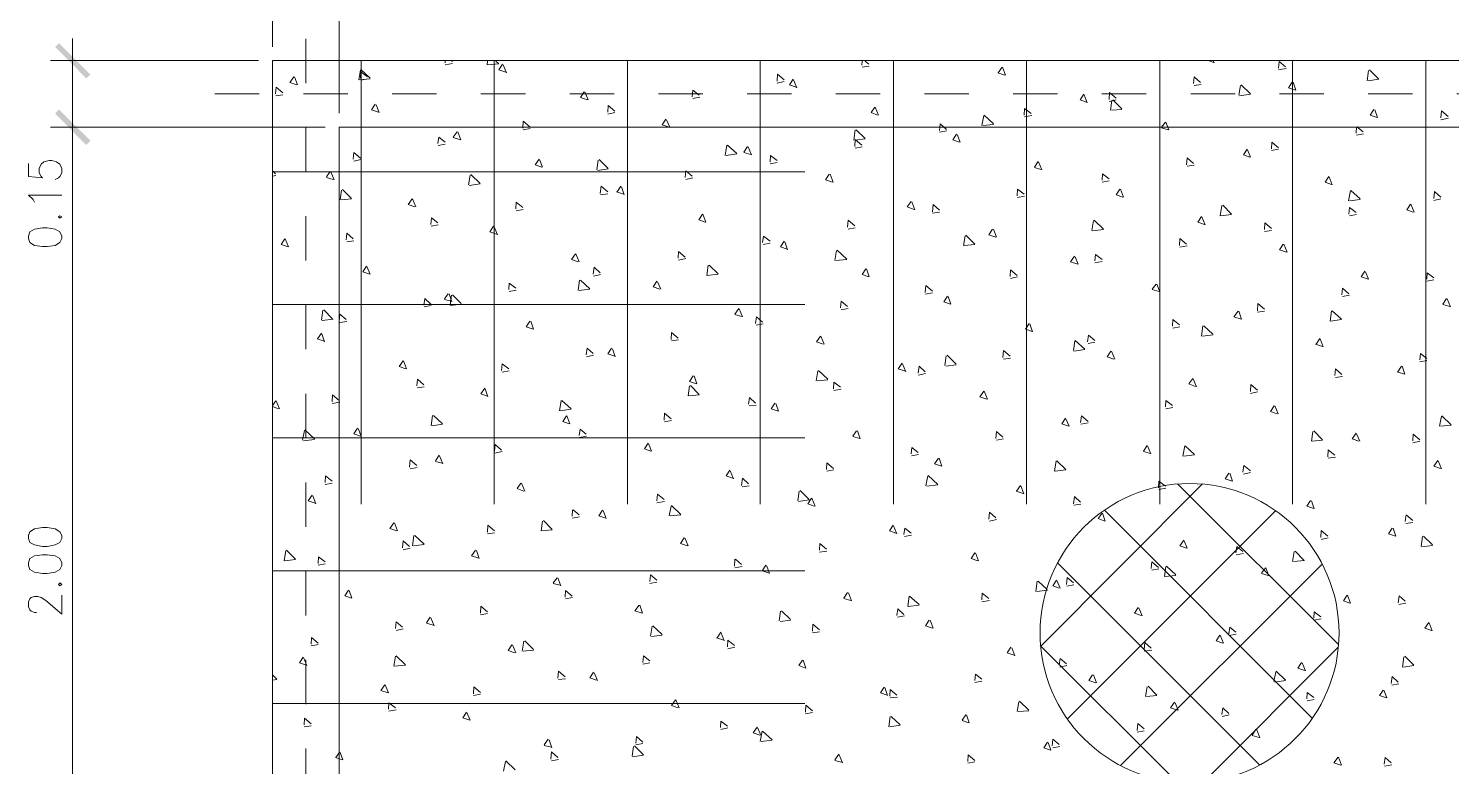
# Model space of a CAD drawing. Header units: metres. Extents: x -0.3 to 26.7, y -6.4 to 6.5.
# Drawn here: x 20.277 to 23.486, y 3.213 to 4.877 of the extents above; entities that cross this region are included whole.
import ezdxf

# ---------------------------------------------------------------- set-up
doc = ezdxf.new("R2010")
doc.units = ezdxf.units.M
doc.linetypes.add('IMPORT-PDF_IMPORT', pattern=[1, 0.8, -0.2])
doc.layers.add('00', color=250, linetype='Continuous')
doc.layers.add('CUARTO DE BOMBAS_dwg _2_', color=8, linetype='Continuous', lineweight=9, true_color=0x767676)
doc.layers.add('PDF_Geometry', color=7, linetype='Continuous', lineweight=9)
doc.layers.add('PDF_Solid Fills', color=7, linetype='Continuous', lineweight=9)

# ---------------------------------------------------------------- blocks, each defined once
blk = doc.blocks.new('CUARTO DE BOMBAS_dwg _2_-1318126-Leyenda 2')
at = {"layer": 'PDF_Solid Fills'}
for points in [[(136.3, 190.58), (136.68, 190.91), (133.84, 193.75), (133.5, 193.41)], [(136.3, 184.56), (136.68, 184.95), (133.84, 187.78), (133.5, 187.4)]]:
    blk.add_hatch(color=256, dxfattribs=at).paths.add_polyline_path(points)
at = {"layer": 'PDF_Geometry', "linetype": 'IMPORT-PDF_IMPORT'}
for p, q in [((156.11, 94.14), (156.11, 261.82)), ((147.9, 189.18), (388.1, 189.18))]:
    blk.add_line(p, q, dxfattribs=at)
at = {"layer": 'PDF_Geometry'}
for p, q in [((161.02, 191.34), (160.89, 190.45)), ((161.06, 191.38), (161.91, 190.58)), ((168.68, 192.14), (168.68, 191.97)), ((168.68, 191.8), (169.32, 191.93)), ((169.23, 192.14), (169.32, 192.1)), ((172.49, 192.14), (172.45, 191.8)), ((172.53, 191.8), (173.51, 191.89)), ((173.25, 192.14), (173.47, 191.93)), ((173.89, 191.8), (174.19, 191.08)), ((206.27, 192.14), (206.23, 191.76)), ((206.27, 191.59), (206.91, 191.68)), ((206.53, 192.14), (206.87, 191.85)), ((218.89, 191.59), (218.55, 191.08)), ((218.93, 191.59), (219.19, 190.87)), ((237.47, 192.18), (237.98, 192.01)), ((237.94, 192.18), (238.02, 191.97)), ((243.82, 191.34), (244.5, 191.46)), ((251.95, 191.3), (251.83, 190.36)), ((252.04, 191.34), (252.84, 190.53)), ((155.09, 190.7), (155.35, 189.98)), ((160.93, 190.45), (161.91, 190.53)), ((161.06, 190.41), (161.7, 190.53)), ((198.61, 190.15), (199.25, 190.28)), ((200.09, 190.45), (200.39, 189.73)), ((218.51, 191.08), (219.14, 190.87)), ((236.2, 189.94), (236.84, 190.03)), ((240.4, 189.94), (240.23, 189.05)), ((240.44, 189.98), (241.28, 189.18)), ((245.14, 190.24), (245.39, 189.52)), ((251.91, 190.36), (252.88, 190.49)), ((153.4, 189.01), (154.03, 189.09)), ((181.26, 189.35), (181.55, 188.63)), ((190.99, 188.76), (191.63, 188.88)), ((226.3, 189.09), (226.55, 188.37)), ((240.31, 189.01), (241.28, 189.14)), ((162.46, 188.2), (162.71, 187.49)), ((183.33, 187.36), (183.96, 187.49)), ((207.46, 187.99), (207.76, 187.27)), ((228.54, 188.5), (229.18, 188.63)), ((228.8, 188.59), (228.67, 187.7)), ((228.75, 187.7), (229.68, 187.78)), ((228.88, 188.63), (229.68, 187.82)), ((252.5, 187.74), (252.76, 187.06)), ((188.62, 186.85), (188.92, 186.17)), ((217.24, 187.23), (217.07, 186.34)), ((217.15, 186.34), (218.13, 186.43)), ((217.28, 187.27), (218.13, 186.47)), ((220.92, 187.1), (221.56, 187.23)), ((233.62, 186.64), (233.28, 186.17)), ((233.28, 186.13), (233.88, 185.92)), ((233.66, 186.64), (233.92, 185.92)), ((250.85, 186.22), (250.81, 185.62)), ((250.89, 186.22), (251.44, 185.75)), ((258.47, 186.85), (259.15, 186.98)), ((169.74, 185.75), (169.4, 185.28)), ((169.4, 185.24), (170.04, 185.03)), ((169.82, 185.75), (170.08, 185.03)), ((175.71, 185.92), (176.34, 186.05)), ((205.64, 185.92), (205.51, 184.99)), ((205.6, 184.99), (206.53, 185.11)), ((205.72, 185.92), (206.53, 185.16)), ((213.26, 185.71), (213.89, 185.83)), ((214.83, 185.5), (215.12, 184.82)), ((250.85, 185.45), (251.49, 185.58)), ((168.05, 184.52), (168.68, 184.65)), ((194.08, 184.56), (193.91, 183.63)), ((194, 183.63), (194.97, 183.76)), ((194.12, 184.56), (194.97, 183.8)), ((195.94, 184.44), (195.61, 183.93)), ((195.61, 183.89), (196.24, 183.72)), ((195.99, 184.39), (196.28, 183.68)), ((205.64, 184.27), (206.27, 184.39)), ((241.03, 184.14), (241.28, 183.46)), ((243.19, 184.06), (243.82, 184.18)), ((153.1, 182.24), (153.36, 181.98)), ((160.43, 183.12), (161.06, 183.25)), ((177.19, 183.25), (177.45, 182.57)), ((182.48, 183.21), (182.36, 182.32)), ((182.44, 182.28), (183.37, 182.41)), ((182.57, 183.25), (183.37, 182.45)), ((197.98, 182.87), (198.61, 183)), ((222.15, 183.08), (221.81, 182.57)), ((221.81, 182.53), (222.4, 182.36)), ((222.19, 183.04), (222.49, 182.32)), ((235.57, 182.66), (236.2, 182.74)), ((153.1, 181.77), (153.4, 181.81)), ((158.31, 182.19), (157.97, 181.69)), ((157.97, 181.64), (158.56, 181.47)), ((158.35, 182.15), (158.65, 181.43)), ((170.93, 181.85), (170.76, 180.97)), ((170.84, 180.92), (171.81, 181.05)), ((170.97, 181.9), (171.81, 181.09)), ((190.36, 181.47), (190.99, 181.6)), ((203.4, 181.94), (203.65, 181.22)), ((227.91, 181.22), (228.54, 181.35)), ((248.4, 181.69), (248.65, 180.97)), ((159.33, 180.5), (159.2, 179.61)), ((159.28, 179.61), (160.22, 179.7)), ((159.41, 180.54), (160.22, 179.74)), ((165.72, 179.7), (166.01, 178.98)), ((182.69, 180.08), (183.33, 180.16)), ((184.13, 180.33), (184.77, 180.12)), ((184.51, 180.84), (184.18, 180.33)), ((184.56, 180.8), (184.81, 180.08)), ((220.29, 179.82), (220.92, 179.95)), ((229.56, 180.58), (229.85, 179.86)), ((250.3, 180.46), (250.13, 179.53)), ((250.34, 180.46), (251.19, 179.7)), ((257.84, 179.57), (258.47, 179.7)), ((175.07, 178.64), (175.71, 178.76)), ((210.76, 179.44), (211.02, 178.72)), ((212.62, 178.43), (213.26, 178.51)), ((238.7, 179.1), (238.57, 178.17)), ((238.79, 179.15), (239.59, 178.34)), ((250.22, 179.53), (251.19, 179.65)), ((255.76, 179.23), (256.06, 178.51)), ((167.41, 177.24), (168.05, 177.37)), ((173.08, 177.2), (173.38, 176.48)), ((191.92, 178.34), (192.18, 177.62)), ((205, 176.99), (205.64, 177.11)), ((227.14, 177.75), (226.98, 176.86)), ((227.19, 177.79), (228.03, 176.99)), ((236.92, 178.09), (237.22, 177.37)), ((238.62, 178.17), (239.59, 178.3)), ((250.22, 178.17), (250.85, 178.3)), ((154.25, 176.1), (154.54, 175.38)), ((159.79, 175.84), (160.43, 175.93)), ((199.29, 175.84), (199.54, 175.12)), ((215.55, 176.39), (215.42, 175.5)), ((215.63, 176.44), (216.43, 175.63)), ((218.13, 176.99), (218.38, 176.27)), ((227.06, 176.82), (228.03, 176.94)), ((242.55, 176.77), (243.19, 176.86)), ((180.45, 174.74), (180.75, 174.02)), ((197.34, 175.59), (197.98, 175.72)), ((203.95, 175.04), (203.82, 174.15)), ((204.03, 175.08), (204.88, 174.28)), ((215.46, 175.5), (216.43, 175.59)), ((234.93, 175.34), (235.57, 175.46)), ((244.29, 175.63), (244.59, 174.91)), ((161.61, 173.6), (161.91, 172.92)), ((189.72, 174.19), (190.36, 174.32)), ((192.39, 173.73), (192.26, 172.8)), ((192.47, 173.73), (193.28, 172.96)), ((203.9, 174.15), (204.88, 174.23)), ((206.66, 173.39), (206.91, 172.67)), ((225.49, 174.49), (225.75, 173.81)), ((227.27, 173.94), (227.91, 174.07)), ((180.79, 172.37), (180.66, 171.44)), ((180.87, 172.37), (181.72, 171.61)), ((182.06, 172.75), (182.69, 172.88)), ((187.82, 172.24), (188.11, 171.57)), ((192.3, 172.8), (193.28, 172.92)), ((219.65, 172.54), (220.29, 172.67)), ((232.78, 172.03), (232.44, 171.57)), ((232.86, 172.03), (233.11, 171.31)), ((251.66, 173.13), (251.95, 172.46)), ((257.2, 172.29), (257.84, 172.41)), ((168.94, 171.14), (168.6, 170.68)), ((169.02, 171.14), (169.27, 170.42)), ((169.23, 171.02), (169.11, 170.13)), ((169.32, 171.06), (170.12, 170.26)), ((174.44, 171.36), (175.07, 171.48)), ((180.75, 171.44), (181.72, 171.57)), ((211.99, 171.1), (212.62, 171.23)), ((214.02, 170.89), (214.28, 170.21)), ((232.44, 171.53), (233.07, 171.36)), ((249.58, 170.89), (250.22, 171.02)), ((258.98, 170.72), (258.64, 170.21)), ((157.63, 169.66), (157.51, 168.77)), ((157.72, 169.7), (158.52, 168.9)), ((166.78, 169.96), (167.41, 170.09)), ((168.6, 170.64), (169.23, 170.47)), ((169.15, 170.09), (170.12, 170.21)), ((195.14, 169.83), (194.8, 169.32)), ((195.18, 169.79), (195.48, 169.07)), ((204.37, 169.7), (205, 169.83)), ((240.23, 169.58), (240.48, 168.86)), ((241.92, 169.49), (242.55, 169.58)), ((248.61, 169.62), (248.48, 168.69)), ((248.65, 169.62), (249.5, 168.86)), ((258.64, 170.17), (259.28, 170)), ((259.02, 170.68), (259.32, 169.96)), ((157.59, 168.73), (158.56, 168.86)), ((159.16, 168.56), (159.79, 168.65)), ((176.39, 168.69), (176.64, 167.97)), ((194.8, 169.28), (195.39, 169.11)), ((196.71, 168.31), (197.34, 168.43)), ((221.39, 168.43), (221.64, 167.72)), ((234.3, 168.05), (234.93, 168.18)), ((237.01, 168.27), (236.88, 167.33)), ((237.09, 168.27), (237.9, 167.5)), ((248.52, 168.69), (249.5, 168.82)), ((157.12, 167.08), (157.76, 166.87)), ((157.51, 167.59), (157.17, 167.08)), ((157.55, 167.55), (157.8, 166.83)), ((189.09, 166.91), (189.72, 167)), ((202.55, 167.33), (202.85, 166.61)), ((225.45, 166.91), (225.32, 166.02)), ((225.49, 166.95), (226.34, 166.15)), ((236.97, 167.33), (237.94, 167.46)), ((247.55, 167.12), (247.21, 166.61)), ((247.59, 167.08), (247.85, 166.36)), ((181.42, 165.47), (182.06, 165.6)), ((183.75, 166.19), (184.01, 165.47)), ((213.85, 165.56), (213.72, 164.67)), ((213.94, 165.6), (214.74, 164.79)), ((225.37, 165.98), (226.34, 166.11)), ((226.64, 166.66), (227.27, 166.78)), ((228.75, 165.98), (229.05, 165.26)), ((247.17, 166.61), (247.8, 166.4)), ((164.91, 165.09), (165.17, 164.37)), ((209.91, 164.84), (210.21, 164.12)), ((213.81, 164.62), (214.74, 164.75)), ((219.02, 165.26), (219.65, 165.34)), ((254.92, 164.62), (254.58, 164.12)), ((254.96, 164.62), (255.21, 163.91)), ((256.57, 165.01), (257.2, 165.13)), ((173.8, 164.07), (174.44, 164.2)), ((191.12, 163.74), (191.37, 163.02)), ((202.29, 164.2), (202.13, 163.31)), ((202.21, 163.31), (203.18, 163.4)), ((202.34, 164.24), (203.18, 163.44)), ((211.35, 163.82), (211.99, 163.95)), ((236.12, 163.48), (236.42, 162.76)), ((248.95, 163.61), (249.58, 163.69)), ((254.53, 164.12), (255.17, 163.91)), ((166.14, 162.68), (166.78, 162.76)), ((172.28, 162.59), (172.53, 161.87)), ((190.7, 162.85), (190.57, 161.96)), ((190.65, 161.96), (191.58, 162.04)), ((190.78, 162.89), (191.58, 162.08)), ((203.73, 162.42), (204.37, 162.55)), ((217.28, 162.38), (217.58, 161.66)), ((241.28, 162.17), (241.92, 162.3)), ((153.4, 161.49), (153.1, 161.07)), ((153.1, 160.98), (153.65, 160.77)), ((153.44, 161.49), (153.74, 160.77)), ((158.48, 161.24), (159.16, 161.37)), ((179.14, 161.53), (178.97, 160.6)), ((179.05, 160.6), (180.03, 160.73)), ((179.18, 161.53), (180.03, 160.77)), ((196.07, 161.03), (196.71, 161.11)), ((198.48, 161.24), (198.74, 160.56)), ((233.66, 160.77), (234.3, 160.9)), ((243.49, 161.03), (243.78, 160.31)), ((167.54, 160.18), (167.41, 159.25)), ((167.5, 159.25), (168.43, 159.38)), ((167.62, 160.18), (168.43, 159.42)), ((179.65, 160.14), (179.9, 159.42)), ((188.45, 159.59), (189.09, 159.71)), ((224.65, 159.88), (224.94, 159.21)), ((226, 159.38), (226.64, 159.5)), ((258.51, 160.1), (258.34, 159.21)), ((258.43, 159.21), (259.4, 159.29)), ((258.56, 160.14), (259.4, 159.33)), ((155.98, 158.83), (155.81, 157.94)), ((155.9, 157.89), (156.87, 158.02)), ((156.02, 158.87), (156.87, 158.06)), ((160.81, 158.99), (161.1, 158.32)), ((180.79, 158.19), (181.42, 158.32)), ((205.77, 158.78), (205.43, 158.32)), ((205.43, 158.27), (206.06, 158.11)), ((205.85, 158.78), (206.1, 158.06)), ((218.38, 157.94), (219.02, 158.06)), ((246.91, 158.74), (246.79, 157.85)), ((246.87, 157.85), (247.8, 157.94)), ((247, 158.78), (247.8, 157.98)), ((250.85, 158.53), (251.15, 157.85)), ((255.93, 157.72), (256.57, 157.85)), ((168.13, 156.58), (167.79, 156.07)), ((173.13, 156.79), (173.8, 156.92)), ((187.01, 157.64), (187.27, 156.96)), ((210.72, 156.54), (211.35, 156.67)), ((231.97, 157.47), (231.63, 156.96)), ((231.63, 156.92), (232.27, 156.75)), ((232.01, 157.43), (232.31, 156.71)), ((235.36, 157.43), (235.19, 156.5)), ((235.27, 156.5), (236.25, 156.62)), ((235.4, 157.43), (236.25, 156.67)), ((165.51, 155.35), (166.14, 155.48)), ((167.79, 156.03), (168.39, 155.86)), ((168.17, 156.54), (168.47, 155.82)), ((213.22, 156.33), (213.47, 155.61)), ((223.76, 156.07), (223.63, 155.14)), ((223.84, 156.07), (224.65, 155.31)), ((248.31, 156.33), (248.95, 156.41)), ((258.22, 156.07), (258.51, 155.35)), ((157.84, 153.96), (158.48, 154.08)), ((175.54, 154.08), (175.84, 153.36)), ((194.38, 155.18), (194.67, 154.46)), ((203.1, 155.14), (203.73, 155.27)), ((212.2, 154.72), (212.03, 153.83)), ((212.24, 154.76), (213.09, 153.96)), ((223.67, 155.14), (224.65, 155.27)), ((239.42, 154.97), (239.68, 154.25)), ((240.65, 154.89), (241.28, 155.02)), ((156.74, 152.94), (157, 152.22)), ((195.44, 153.75), (196.07, 153.83)), ((200.6, 153.36), (200.47, 152.48)), ((200.69, 153.41), (201.49, 152.6)), ((201.74, 152.73), (202.04, 152.01)), ((212.12, 153.79), (213.09, 153.91)), ((220.16, 153.36), (220.79, 153.15)), ((220.54, 153.87), (220.2, 153.36)), ((220.58, 153.83), (220.84, 153.11)), ((222.36, 139.35), (236.97, 154)), ((233.03, 153.49), (233.66, 153.62)), ((249.24, 139.52), (234.72, 154)), ((180.15, 151.67), (180.11, 151.08)), ((180.2, 151.67), (180.75, 151.21)), ((182.91, 151.59), (183.2, 150.87)), ((187.77, 152.31), (188.45, 152.43)), ((189.04, 152.01), (188.88, 151.12)), ((189.09, 152.05), (189.93, 151.25)), ((200.52, 152.43), (201.49, 152.56)), ((224.77, 132.79), (243.57, 151.59)), ((225.37, 152.09), (226, 152.18)), ((246.87, 132.87), (228.12, 151.63)), ((246.79, 152.48), (247.04, 151.76)), ((164.11, 150.49), (164.36, 149.77)), ((177.45, 150.65), (177.32, 149.77)), ((177.53, 150.7), (178.33, 149.89)), ((180.15, 150.91), (180.79, 151.04)), ((188.96, 151.12), (189.93, 151.21)), ((209.11, 150.23), (209.41, 149.51)), ((217.75, 150.65), (218.38, 150.78)), ((227.95, 151.37), (228.2, 150.65)), ((255.3, 150.44), (255.93, 150.53)), ((165.85, 149.34), (165.72, 148.41)), ((165.93, 149.34), (166.78, 148.58)), ((172.49, 149.51), (173.13, 149.6)), ((177.36, 149.77), (178.33, 149.85)), ((190.27, 149.13), (190.57, 148.41)), ((210.08, 149.26), (210.72, 149.38)), ((235.32, 148.88), (235.57, 148.2)), ((247.68, 149), (248.31, 149.13)), ((254.15, 150.02), (254.41, 149.3)), ((256.82, 149.26), (256.69, 148.37)), ((256.91, 149.3), (257.71, 148.5)), ((154.29, 147.99), (154.16, 147.06)), ((154.37, 148.03), (155.18, 147.23)), ((164.87, 148.07), (165.51, 148.2)), ((165.8, 148.41), (166.78, 148.54)), ((171.48, 147.99), (171.73, 147.27)), ((202.42, 147.86), (203.1, 147.95)), ((216.48, 147.78), (216.77, 147.06)), ((240.01, 147.61), (240.65, 147.73)), ((245.22, 147.9), (245.09, 147.01)), ((245.31, 147.95), (246.11, 147.14)), ((256.74, 148.33), (257.71, 148.45)), ((154.2, 147.06), (155.18, 147.18)), ((157.21, 146.68), (157.84, 146.8)), ((194.8, 147.23), (194.76, 146.59)), ((194.8, 146.42), (195.44, 146.55)), ((194.84, 147.23), (195.39, 146.72)), ((197.64, 146.63), (197.93, 145.96)), ((242.13, 128.64), (223.89, 146.89)), ((229.56, 128.6), (247.76, 146.76)), ((232.39, 146.21), (233.03, 146.34)), ((233.66, 146.55), (233.54, 145.66)), ((233.71, 146.59), (234.55, 145.79)), ((242.64, 146.42), (242.3, 145.96)), ((242.68, 146.42), (242.94, 145.7)), ((245.18, 147.01), (246.15, 147.1)), ((178.76, 145.53), (178.42, 145.07)), ((178.42, 145.02), (179.05, 144.86)), ((178.84, 145.53), (179.1, 144.81)), ((187.14, 145.02), (187.77, 145.15)), ((222.06, 145.24), (221.94, 144.3)), ((222.15, 145.24), (222.95, 144.47)), ((223.84, 145.28), (224.14, 144.6)), ((233.58, 145.66), (234.55, 145.74)), ((242.3, 145.91), (242.89, 145.74)), ((160, 144.39), (160.26, 143.71)), ((179.52, 143.63), (180.15, 143.75)), ((204.96, 144.22), (204.62, 143.71)), ((205.05, 144.18), (205.3, 143.46)), ((210.51, 143.88), (210.38, 142.95)), ((210.55, 143.88), (211.4, 143.12)), ((222.02, 144.3), (223, 144.43)), ((224.73, 144.77), (225.37, 144.9)), ((250.05, 143.97), (250.3, 143.25)), ((186.21, 143.08), (186.46, 142.36)), ((198.91, 142.53), (198.78, 141.64)), ((198.99, 142.57), (199.8, 141.76)), ((204.62, 143.67), (205.26, 143.5)), ((210.42, 142.95), (211.4, 143.08)), ((217.07, 143.37), (217.75, 143.5)), ((231.21, 142.82), (231.51, 142.1)), ((254.66, 143.12), (255.3, 143.25)), ((167.33, 141.98), (166.99, 141.47)), ((166.99, 141.43), (167.58, 141.26)), ((167.37, 141.93), (167.67, 141.21)), ((171.86, 142.19), (172.49, 142.32)), ((187.35, 141.17), (187.18, 140.28)), ((187.39, 141.21), (188.24, 140.41)), ((198.87, 141.6), (199.8, 141.72)), ((209.45, 141.98), (210.08, 142.1)), ((212.41, 141.72), (212.67, 141)), ((247.04, 141.72), (247.68, 141.85)), ((257.41, 141.47), (257.67, 140.75)), ((164.24, 140.79), (164.87, 140.92)), ((187.27, 140.24), (188.24, 140.37)), ((193.15, 140.11), (193.79, 139.9)), ((193.53, 140.62), (193.19, 140.11)), ((193.57, 140.58), (193.83, 139.86)), ((201.79, 140.58), (202.42, 140.66)), ((238.57, 140.37), (238.87, 139.65)), ((239.38, 140.33), (240.01, 140.45)), ((156.57, 139.39), (157.21, 139.52)), ((174.74, 139.48), (175.03, 138.76)), ((175.75, 139.82), (175.62, 138.93)), ((175.71, 138.93), (176.64, 139.01)), ((175.84, 139.86), (176.64, 139.06)), ((194.17, 139.14), (194.8, 139.27)), ((219.78, 139.22), (220.03, 138.51)), ((234.68, 127.12), (222.32, 139.44)), ((231.72, 138.93), (232.39, 139.01)), ((237.05, 127.12), (249.2, 139.27)), ((155.9, 138.34), (156.19, 137.62)), ((164.19, 138.46), (164.03, 137.57)), ((164.11, 137.57), (165.08, 137.66)), ((164.24, 138.51), (165.08, 137.7)), ((186.5, 137.74), (187.14, 137.87)), ((200.94, 138.12), (201.19, 137.4)), ((224.1, 137.49), (224.73, 137.62)), ((245.94, 137.87), (246.24, 137.15)), ((255.13, 138.42), (255, 137.49)), ((255.08, 137.49), (256.02, 137.62)), ((255.21, 138.46), (256.02, 137.66)), ((153.1, 136.77), (153.48, 136.39)), ((153.1, 136.3), (153.48, 136.35)), ((178.88, 136.35), (179.52, 136.43)), ((182.1, 136.98), (182.4, 136.26)), ((216.43, 136.09), (217.07, 136.22)), ((227.14, 136.77), (227.4, 136.05)), ((243.57, 137.07), (243.4, 136.18)), ((243.49, 136.13), (244.46, 136.26)), ((243.61, 137.11), (244.46, 136.3)), ((163.26, 135.88), (163.56, 135.16)), ((171.22, 134.91), (171.86, 135.03)), ((208.31, 135.63), (208.56, 134.91)), ((208.81, 134.7), (209.45, 134.78)), ((231.97, 135.71), (231.84, 134.82)), ((231.93, 134.82), (232.86, 134.91)), ((232.06, 135.75), (232.86, 134.95)), ((253.31, 135.41), (253.6, 134.7)), ((254.03, 135.84), (254.66, 135.97)), ((163.6, 133.51), (164.24, 133.64)), ((189.47, 134.53), (189.76, 133.81)), ((220.41, 134.36), (220.24, 133.47)), ((220.33, 133.47), (221.3, 133.55)), ((220.46, 134.4), (221.3, 133.59)), ((234.51, 134.27), (234.76, 133.59)), ((246.41, 134.44), (247.04, 134.57)), ((155.94, 132.11), (156.57, 132.2)), ((170.63, 133.38), (170.93, 132.71)), ((201.15, 133.26), (201.79, 133.38)), ((208.81, 133.04), (208.69, 132.11)), ((208.77, 132.11), (209.7, 132.24)), ((208.9, 133.04), (209.7, 132.28)), ((215.63, 133.17), (215.29, 132.71)), ((215.29, 132.66), (215.88, 132.45)), ((215.67, 133.17), (215.93, 132.45)), ((238.74, 133.04), (239.38, 133.17)), ((177.95, 130.97), (177.61, 130.46)), ((178.04, 130.93), (178.29, 130.21)), ((193.53, 131.86), (194.17, 131.99)), ((196.83, 132.03), (197.13, 131.35)), ((197.26, 131.69), (197.09, 130.76)), ((197.3, 131.69), (198.15, 130.93)), ((231.08, 131.6), (231.72, 131.73)), ((241.79, 131.86), (241.45, 131.35)), ((241.45, 131.31), (242.09, 131.14)), ((241.88, 131.82), (242.13, 131.1)), ((159.16, 129.83), (158.82, 129.32)), ((159.2, 129.78), (159.45, 129.11)), ((177.61, 130.42), (178.25, 130.25)), ((185.66, 130.33), (185.53, 129.45)), ((185.74, 130.38), (186.55, 129.57)), ((185.87, 130.46), (186.5, 130.59)), ((197.17, 130.76), (198.15, 130.89)), ((223.04, 130.67), (223.29, 130)), ((223.46, 130.21), (224.1, 130.33)), ((158.78, 129.32), (159.41, 129.11)), ((174.1, 128.98), (173.93, 128.09)), ((174.14, 129.02), (174.99, 128.22)), ((178.25, 129.02), (178.88, 129.15)), ((185.57, 129.4), (186.55, 129.53)), ((204.16, 129.62), (203.82, 129.11)), ((203.82, 129.06), (204.41, 128.9)), ((204.2, 129.57), (204.5, 128.85)), ((215.8, 128.81), (216.43, 128.94)), ((249.24, 129.36), (249.5, 128.64)), ((253.39, 128.56), (254.03, 128.68))]:
    blk.add_line(p, q, dxfattribs=at)
at = {"layer": 'PDF_Geometry', "color": 7}
for p, q in [((161.1, 152.18), (161.1, 192.18)), ((173.08, 152.18), (173.08, 192.18)), ((185.11, 152.18), (185.11, 192.18)), ((197.09, 152.18), (197.09, 192.18)), ((209.11, 152.18), (209.11, 192.18)), ((221.09, 152.18), (221.09, 192.18)), ((233.11, 152.18), (233.11, 192.18)), ((245.09, 152.18), (245.09, 192.18)), ((257.12, 152.18), (257.12, 192.18)), ((135.07, 184.18), (135.07, 188.16)), ((135.07, 186.17), (135.07, 174.4)), ((153.1, 182.15), (201.11, 182.15)), ((153.1, 170.17), (201.11, 170.17)), ((153.1, 158.15), (201.11, 158.15)), ((153.1, 146.17), (201.11, 146.17)), ((153.1, 134.19), (201.11, 134.19))]:
    blk.add_line(p, q, dxfattribs=at)
at = {"layer": 'PDF_Geometry', "color": 7, "flags": 128}
for points in [[(153.1, 193.41), (153.1, 210.85), (153.1, 206.87)], [(135.07, 194.17), (135.07, 190.15), (135.07, 188.16), (135.07, 184.18), (135.07, 108.15), (135.07, 104.17), (135.07, 102.18), (135.07, 98.16), (135.07, 90.16), (135.07, 86.18)], [(151.83, 192.18), (133.08, 192.18), (137.06, 192.18)], [(131.09, 182.91), (131.09, 181.73), (132.36, 181.6), (132.23, 181.73), (132.06, 182.07), (132.06, 182.45), (132.23, 182.83), (132.49, 183.04), (132.95, 183.17), (133.21, 183.17), (133.63, 183.04), (133.93, 182.83), (134.1, 182.45), (134.1, 182.07), (133.93, 181.73), (133.8, 181.6), (133.5, 181.47)], [(131.64, 179.4), (131.51, 179.65), (131.09, 180.03), (134.1, 180.03)], [(131.81, 142.4), (131.64, 142.4), (131.34, 142.53), (131.22, 142.65), (131.09, 142.91), (131.09, 143.37), (131.22, 143.63), (131.34, 143.75), (131.64, 143.84), (131.94, 143.84), (132.23, 143.75), (132.66, 143.5), (134.1, 142.27), (134.1, 143.97)]]:
    blk.add_lwpolyline(points, dxfattribs=at)
for points in [[(159.11, 206.87), (159.11, 210.85), (159.11, 187.44), (159.11, 210.85)], [(319.09, 106.16), (259.11, 106.16), (259.11, 100.15), (325.1, 100.15), (325.1, 192.18), (153.1, 192.18), (153.1, 100.15), (219.1, 100.15), (219.1, 106.16), (159.11, 106.16), (159.11, 186.17), (319.09, 186.17)], [(153.1, 192.18), (153.1, 88.17), (325.1, 88.17), (325.1, 192.18)], [(137.06, 186.17), (133.08, 186.17), (157.84, 186.17), (133.08, 186.17)], [(131.09, 176.14), (131.22, 175.76), (131.64, 175.5), (132.36, 175.42), (132.78, 175.42), (133.5, 175.5), (133.93, 175.76), (134.1, 176.14), (134.1, 176.35), (133.93, 176.73), (133.5, 176.99), (132.78, 177.11), (132.36, 177.11), (131.64, 176.99), (131.22, 176.73), (131.09, 176.35)], [(133.8, 178.09), (133.93, 177.96), (134.1, 178.09), (133.93, 178.17)], [(131.09, 149.09), (131.22, 148.71), (131.64, 148.5), (132.36, 148.37), (132.78, 148.37), (133.5, 148.5), (133.93, 148.71), (134.1, 149.09), (134.1, 149.34), (133.93, 149.68), (133.5, 149.94), (132.78, 150.06), (132.36, 150.06), (131.64, 149.94), (131.22, 149.68), (131.09, 149.34)], [(131.09, 146.63), (131.22, 146.29), (131.64, 146.04), (132.36, 145.91), (132.78, 145.91), (133.5, 146.04), (133.93, 146.29), (134.1, 146.63), (134.1, 146.89), (133.93, 147.27), (133.5, 147.52), (132.78, 147.61), (132.36, 147.61), (131.64, 147.52), (131.22, 147.27), (131.09, 146.89)], [(133.8, 144.94), (133.93, 144.81), (134.1, 144.94), (133.93, 145.07)]]:
    blk.add_lwpolyline(points, close=True, dxfattribs=at)
at = {"layer": 'PDF_Geometry', "flags": 128}
blk.add_lwpolyline([(153.1, 192.18), (153.1, 100.15), (325.1, 100.15), (325.1, 192.18)], close=True, dxfattribs=at)
for points in [[(173.85, 191.85), (173.51, 191.34), (174.14, 191.13)], [(243.82, 191.51), (243.87, 192.1), (244.46, 191.63)], [(155.01, 190.7), (154.67, 190.19), (155.3, 189.98)], [(161.02, 190.58), (161.06, 191.17), (161.65, 190.7)], [(198.61, 190.32), (198.65, 190.96), (199.25, 190.45)], [(200.05, 190.49), (199.71, 189.98), (200.31, 189.77)], [(236.16, 190.11), (236.2, 190.7), (236.8, 190.19)], [(245.05, 190.24), (244.71, 189.73), (245.35, 189.52)], [(153.36, 189.18), (153.44, 189.77), (154.03, 189.26)], [(181.21, 189.35), (180.87, 188.84), (181.51, 188.63)], [(190.95, 188.92), (190.99, 189.52), (191.58, 189.05)], [(226.26, 189.14), (225.92, 188.63), (226.51, 188.42)], [(228.54, 188.67), (228.58, 189.31), (229.18, 188.8)], [(162.37, 188.25), (162.04, 187.74), (162.67, 187.53)], [(183.33, 187.53), (183.37, 188.12), (183.96, 187.61)], [(207.42, 187.99), (207.08, 187.49), (207.67, 187.27)], [(220.88, 187.27), (220.92, 187.87), (221.51, 187.4)], [(252.42, 187.78), (252.08, 187.27), (252.71, 187.06)], [(258.47, 187.02), (258.51, 187.65), (259.11, 187.15)], [(175.67, 186.09), (175.71, 186.72), (176.3, 186.22)], [(188.58, 186.89), (188.24, 186.38), (188.88, 186.17)], [(213.26, 185.88), (213.3, 186.47), (213.89, 185.96)], [(168, 184.69), (168.09, 185.28), (168.68, 184.82)], [(205.6, 184.44), (205.64, 185.07), (206.23, 184.56)], [(214.78, 185.54), (214.44, 185.03), (215.04, 184.82)], [(243.19, 184.23), (243.23, 184.82), (243.82, 184.31)], [(160.38, 183.29), (160.43, 183.89), (161.02, 183.38)], [(197.98, 183.04), (198.02, 183.63), (198.61, 183.17)], [(240.99, 184.18), (240.65, 183.68), (241.24, 183.46)], [(177.15, 183.29), (176.77, 182.79), (177.4, 182.57)], [(190.31, 181.64), (190.36, 182.24), (190.95, 181.77)], [(235.53, 182.79), (235.57, 183.42), (236.16, 182.91)], [(203.31, 181.94), (202.97, 181.43), (203.61, 181.22)], [(227.91, 181.39), (227.95, 181.98), (228.54, 181.52)], [(248.35, 181.73), (248.02, 181.22), (248.61, 181.01)], [(165.68, 179.7), (165.34, 179.19), (165.93, 178.98)], [(182.65, 180.2), (182.74, 180.84), (183.33, 180.33)], [(220.24, 179.99), (220.29, 180.58), (220.88, 180.12)], [(229.52, 180.58), (229.18, 180.08), (229.77, 179.86)], [(257.84, 179.74), (257.88, 180.37), (258.47, 179.86)], [(175.03, 178.81), (175.07, 179.4), (175.67, 178.93)], [(210.68, 179.48), (210.34, 178.98), (210.97, 178.76)], [(212.62, 178.55), (212.67, 179.19), (213.26, 178.68)], [(250.17, 178.34), (250.22, 178.93), (250.81, 178.47)], [(255.72, 179.23), (255.38, 178.72), (255.97, 178.51)], [(167.37, 177.41), (167.45, 178), (168, 177.54)], [(173.04, 177.24), (172.7, 176.73), (173.3, 176.52)], [(191.88, 178.34), (191.54, 177.83), (192.13, 177.62)], [(204.96, 177.16), (205, 177.79), (205.6, 177.28)], [(236.88, 178.13), (236.54, 177.62), (237.14, 177.41)], [(242.55, 176.94), (242.6, 177.54), (243.19, 177.03)], [(154.2, 176.1), (153.87, 175.59), (154.5, 175.38)], [(159.75, 176.01), (159.79, 176.61), (160.38, 176.1)], [(197.3, 175.76), (197.38, 176.35), (197.98, 175.89)], [(199.25, 175.89), (198.91, 175.38), (199.5, 175.17)], [(218.04, 176.99), (217.7, 176.48), (218.34, 176.27)], [(234.89, 175.5), (234.93, 176.14), (235.53, 175.63)], [(180.41, 174.74), (180.07, 174.23), (180.66, 174.02)], [(189.68, 174.36), (189.72, 174.95), (190.31, 174.45)], [(227.27, 174.11), (227.31, 174.7), (227.91, 174.23)], [(244.25, 175.63), (243.91, 175.12), (244.54, 174.91)], [(161.57, 173.64), (161.23, 173.13), (161.87, 172.92)], [(182.02, 172.92), (182.1, 173.56), (182.65, 173.05)], [(206.61, 173.39), (206.27, 172.88), (206.87, 172.67)], [(219.61, 172.71), (219.65, 173.3), (220.24, 172.8)], [(225.41, 174.53), (225.07, 174.02), (225.71, 173.81)], [(174.4, 171.53), (174.44, 172.12), (175.03, 171.65)], [(187.77, 172.29), (187.44, 171.78), (188.03, 171.57)], [(251.61, 173.18), (251.27, 172.67), (251.91, 172.46)], [(257.2, 172.46), (257.24, 173.05), (257.84, 172.58)], [(166.73, 170.13), (166.82, 170.72), (167.37, 170.21)], [(211.95, 171.27), (212.03, 171.91), (212.62, 171.4)], [(213.98, 170.93), (213.64, 170.42), (214.23, 170.21)], [(249.54, 171.06), (249.58, 171.65), (250.17, 171.14)], [(204.33, 169.87), (204.37, 170.47), (204.96, 170)], [(240.18, 169.58), (239.8, 169.07), (240.44, 168.86)], [(241.92, 169.62), (241.96, 170.26), (242.55, 169.75)], [(159.11, 168.69), (159.16, 169.32), (159.75, 168.82)], [(176.3, 168.69), (175.96, 168.18), (176.6, 167.97)], [(196.66, 168.48), (196.75, 169.07), (197.3, 168.6)], [(221.34, 168.48), (221.01, 167.97), (221.6, 167.76)], [(234.26, 168.22), (234.3, 168.82), (234.89, 168.35)], [(189.04, 167.04), (189.09, 167.67), (189.68, 167.16)], [(202.51, 167.33), (202.17, 166.83), (202.76, 166.61)], [(226.59, 166.83), (226.68, 167.42), (227.27, 166.95)], [(181.38, 165.64), (181.47, 166.23), (182.02, 165.77)], [(183.67, 166.23), (183.33, 165.73), (183.96, 165.51)], [(218.97, 165.39), (219.02, 166.02), (219.61, 165.51)], [(228.71, 165.98), (228.37, 165.47), (228.97, 165.26)], [(256.57, 165.18), (256.61, 165.77), (257.2, 165.3)], [(164.87, 165.09), (164.53, 164.58), (165.13, 164.37)], [(173.76, 164.24), (173.8, 164.84), (174.4, 164.37)], [(209.87, 164.88), (209.53, 164.37), (210.17, 164.16)], [(211.31, 163.99), (211.4, 164.62), (211.95, 164.12)], [(248.9, 163.78), (248.95, 164.37), (249.54, 163.86)], [(166.1, 162.85), (166.18, 163.44), (166.73, 162.93)], [(191.03, 163.74), (190.7, 163.23), (191.33, 163.02)], [(203.69, 162.59), (203.73, 163.19), (204.33, 162.72)], [(236.08, 163.52), (235.74, 163.02), (236.33, 162.8)], [(158.48, 161.41), (158.52, 162.04), (159.11, 161.53)], [(172.24, 162.64), (171.9, 162.13), (172.49, 161.92)], [(196.03, 161.2), (196.11, 161.79), (196.66, 161.28)], [(217.24, 162.38), (216.9, 161.87), (217.53, 161.66)], [(241.28, 162.34), (241.33, 162.97), (241.92, 162.47)], [(198.4, 161.28), (198.06, 160.77), (198.7, 160.56)], [(233.62, 160.94), (233.66, 161.53), (234.26, 161.07)], [(243.44, 161.03), (243.1, 160.52), (243.7, 160.31)], [(179.6, 160.14), (179.27, 159.63), (179.86, 159.42)], [(188.41, 159.76), (188.45, 160.39), (189.04, 159.88)], [(224.6, 159.93), (224.27, 159.42), (224.9, 159.21)], [(225.96, 159.54), (226.04, 160.14), (226.64, 159.63)], [(160.77, 159.04), (160.43, 158.53), (161.02, 158.32)], [(180.75, 158.36), (180.83, 158.95), (181.38, 158.49)], [(218.34, 158.11), (218.38, 158.74), (218.97, 158.23)], [(250.81, 158.57), (250.47, 158.06), (251.06, 157.85)], [(255.93, 157.89), (255.97, 158.49), (256.57, 157.98)], [(173.13, 156.96), (173.17, 157.56), (173.76, 157.05)], [(186.97, 157.68), (186.63, 157.17), (187.22, 156.96)], [(210.68, 156.71), (210.76, 157.3), (211.31, 156.84)], [(248.27, 156.45), (248.31, 157.09), (248.9, 156.58)], [(165.46, 155.52), (165.51, 156.16), (166.1, 155.65)], [(203.06, 155.31), (203.1, 155.9), (203.69, 155.4)], [(213.17, 156.33), (212.79, 155.82), (213.43, 155.61)], [(240.61, 155.06), (240.69, 155.65), (241.28, 155.18)], [(258.18, 156.12), (257.84, 155.61), (258.43, 155.4)], [(157.84, 154.13), (157.89, 154.72), (158.48, 154.25)], [(175.5, 154.08), (175.16, 153.58), (175.75, 153.36)], [(194.34, 155.23), (194, 154.72), (194.59, 154.51)], [(195.39, 153.87), (195.48, 154.51), (196.03, 154)], [(232.99, 153.66), (233.03, 154.25), (233.62, 153.79)], [(239.34, 154.97), (239, 154.46), (239.63, 154.25)], [(156.66, 152.98), (156.32, 152.48), (156.96, 152.26)], [(187.77, 152.48), (187.82, 153.07), (188.41, 152.6)], [(201.7, 152.73), (201.36, 152.22), (201.96, 152.01)], [(225.32, 152.22), (225.41, 152.86), (225.96, 152.35)], [(182.86, 151.63), (182.53, 151.12), (183.16, 150.91)], [(217.7, 150.82), (217.75, 151.46), (218.34, 150.95)], [(246.7, 152.52), (246.36, 152.01), (247, 151.8)], [(164.03, 150.49), (163.69, 149.98), (164.32, 149.77)], [(172.49, 149.64), (172.53, 150.27), (173.13, 149.77)], [(209.07, 150.27), (208.73, 149.77), (209.32, 149.55)], [(227.91, 151.37), (227.57, 150.87), (228.16, 150.65)], [(255.25, 150.61), (255.34, 151.21), (255.93, 150.7)], [(164.83, 148.24), (164.87, 148.88), (165.46, 148.37)], [(190.23, 149.13), (189.89, 148.62), (190.53, 148.41)], [(210.04, 149.43), (210.13, 150.02), (210.68, 149.55)], [(235.27, 148.92), (234.93, 148.41), (235.53, 148.2)], [(247.63, 149.17), (247.68, 149.81), (248.27, 149.3)], [(254.07, 150.02), (253.73, 149.51), (254.37, 149.3)], [(171.39, 148.03), (171.05, 147.52), (171.69, 147.31)], [(202.42, 148.03), (202.46, 148.62), (203.06, 148.11)], [(216.43, 147.78), (216.1, 147.27), (216.69, 147.06)], [(239.97, 147.78), (240.06, 148.37), (240.61, 147.9)], [(157.21, 146.84), (157.25, 147.44), (157.84, 146.97)], [(197.6, 146.68), (197.26, 146.17), (197.89, 145.96)], [(232.35, 146.38), (232.39, 146.97), (232.99, 146.46)], [(187.14, 145.19), (187.18, 145.79), (187.77, 145.32)], [(223.8, 145.32), (223.46, 144.81), (224.05, 144.6)], [(224.69, 144.94), (224.77, 145.57), (225.32, 145.07)], [(159.96, 144.43), (159.62, 143.92), (160.22, 143.71)], [(179.48, 143.8), (179.52, 144.39), (180.11, 143.88)], [(217.07, 143.54), (217.11, 144.14), (217.7, 143.67)], [(250, 143.97), (249.67, 143.46), (250.26, 143.25)], [(254.62, 143.29), (254.7, 143.92), (255.25, 143.42)], [(171.86, 142.36), (171.9, 142.99), (172.49, 142.48)], [(186.17, 143.08), (185.78, 142.57), (186.42, 142.36)], [(209.41, 142.15), (209.49, 142.74), (210.04, 142.23)], [(231.17, 142.87), (230.83, 142.36), (231.42, 142.15)], [(247, 141.89), (247.04, 142.48), (247.63, 142.02)], [(164.19, 140.96), (164.24, 141.55), (164.83, 141.09)], [(201.79, 140.71), (201.83, 141.34), (202.42, 140.83)], [(212.33, 141.72), (211.99, 141.21), (212.62, 141)], [(257.37, 141.51), (257.03, 141), (257.62, 140.79)], [(156.57, 139.56), (156.62, 140.16), (157.21, 139.65)], [(194.12, 139.31), (194.17, 139.9), (194.76, 139.44)], [(238.53, 140.37), (238.19, 139.86), (238.79, 139.65)], [(239.34, 140.49), (239.42, 141.09), (239.97, 140.62)], [(174.69, 139.48), (174.35, 138.97), (174.95, 138.76)], [(219.69, 139.27), (219.36, 138.76), (219.99, 138.55)], [(231.72, 139.06), (231.76, 139.69), (232.35, 139.18)], [(155.85, 138.38), (155.52, 137.87), (156.15, 137.66)], [(186.5, 137.91), (186.55, 138.51), (187.14, 138.04)], [(200.9, 138.12), (200.56, 137.62), (201.15, 137.4)], [(224.05, 137.66), (224.14, 138.25), (224.69, 137.79)], [(245.9, 137.91), (245.56, 137.4), (246.19, 137.19)], [(178.84, 136.47), (178.88, 137.11), (179.48, 136.6)], [(182.06, 137.02), (181.72, 136.52), (182.31, 136.3)], [(216.43, 136.26), (216.48, 136.85), (217.07, 136.39)], [(227.06, 136.77), (226.72, 136.26), (227.36, 136.05)], [(253.98, 136.01), (254.07, 136.64), (254.62, 136.13)], [(163.22, 135.88), (162.88, 135.37), (163.52, 135.16)], [(171.22, 135.08), (171.26, 135.71), (171.86, 135.2)], [(208.26, 135.67), (207.93, 135.16), (208.52, 134.95)], [(208.77, 134.86), (208.81, 135.46), (209.41, 134.95)], [(246.36, 134.61), (246.41, 135.2), (247, 134.74)], [(253.26, 135.41), (252.93, 134.91), (253.56, 134.7)], [(163.56, 133.68), (163.6, 134.27), (164.19, 133.81)], [(189.43, 134.53), (189.09, 134.02), (189.68, 133.81)], [(201.15, 133.43), (201.19, 134.06), (201.79, 133.55)], [(234.43, 134.31), (234.09, 133.81), (234.72, 133.59)], [(238.7, 133.21), (238.79, 133.81), (239.34, 133.3)], [(155.94, 132.28), (155.98, 132.87), (156.57, 132.37)], [(170.59, 133.43), (170.25, 132.92), (170.88, 132.71)], [(193.49, 132.03), (193.53, 132.62), (194.12, 132.16)], [(231.08, 131.77), (231.12, 132.41), (231.72, 131.9)], [(185.87, 130.63), (185.91, 131.22), (186.5, 130.72)], [(196.79, 132.07), (196.45, 131.56), (197.05, 131.35)], [(223.42, 130.38), (223.46, 130.97), (224.05, 130.5)], [(178.21, 129.19), (178.25, 129.83), (178.84, 129.32)], [(223, 130.72), (222.66, 130.21), (223.25, 130)], [(215.8, 128.98), (215.84, 129.57), (216.43, 129.06)], [(249.2, 129.36), (248.82, 128.85), (249.45, 128.64)], [(253.35, 128.73), (253.43, 129.32), (253.98, 128.85)]]:
    blk.add_lwpolyline(points, dxfattribs=at)
at = {"layer": 'PDF_Geometry', "color": 7}
blk.add_circle((235.8, 140.56), 13.48, dxfattribs=at)
blk = doc.blocks.new('MACHOTE HD-04 DETALLES CUARTO DE BOMBAS (escala 1-25 a metros)')
at = {"layer": 'CUARTO DE BOMBAS_dwg _2_', "color": 7}
blk.add_blockref('CUARTO DE BOMBAS_dwg _2_-1318126-Leyenda 2', (0, 0), dxfattribs=at)

msp = doc.modelspace()

# ---------------------------------------------------------------- block references
at = {"layer": '00', "xscale": 0.025, "yscale": 0.025}
msp.add_blockref('MACHOTE HD-04 DETALLES CUARTO DE BOMBAS (escala 1-25 a metros)', (17, 0), dxfattribs=at)

doc.saveas('drawing.dxf')
